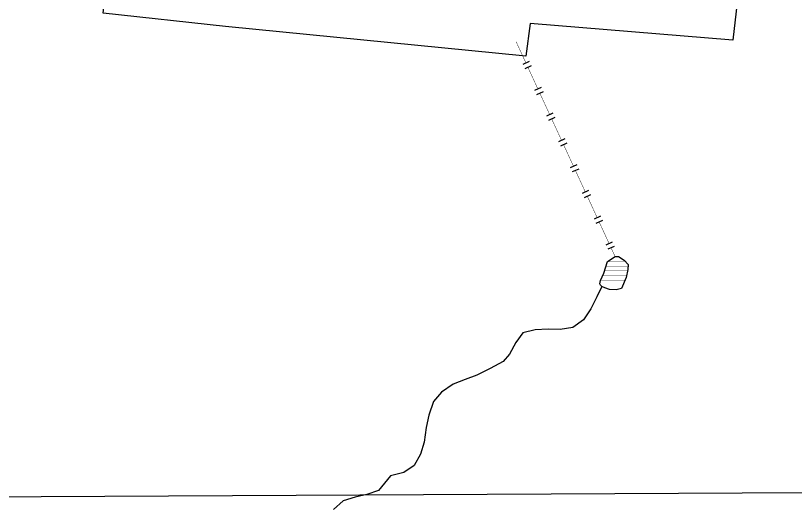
# Model space of a CAD drawing. Extents: x 200604 to 201918, y 4843538 to 4845237.
# Drawn here: x 201148.4 to 201478.3, y 4844223.9 to 4844431.9 of the extents above; entities that cross this region are included whole.
import ezdxf

# ---------------------------------------------------------------- set-up
doc = ezdxf.new("R2010")
doc.units = 0
doc.header["$LTSCALE"] = 1.5
doc.header["$MEASUREMENT"] = 0
for name, color, linetype in [('CD_MALHA_LOTES', 7, 'CONTINUOUS'), ('HD-ADUTORAS', 170, 'CONTINUOUS'), ('HD-CURSO-PERENE', 170, 'CONTINUOUS'), ('HD-HACH-HIDROG', 160, 'CONTINUOUS'), ('HD-LAGOS-PERENE', 170, 'CONTINUOUS')]:
    doc.layers.add(name, color=color, linetype=linetype)

# ---------------------------------------------------------------- blocks, each defined once
blk = doc.blocks.new('*X1')
at = {"layer": 'HD-HACH-HIDROG', "const_width": 0.13}
for points in [[(201401.867414, 4844329.950224), (201403.600987, 4844329.950242)], [(201398.216494, 4844325.950122), (201407.52146, 4844325.950215)], [(201398.913618, 4844327.950162), (201406.348612, 4844327.950236)], [(201397.60141, 4844323.950083), (201407.339737, 4844323.95018)], [(201395.937666, 4844319.95), (201406.281753, 4844319.950103)], [(201396.839893, 4844321.950042), (201406.938532, 4844321.950143)], [(201395.764925, 4844317.949965), (201405.439855, 4844317.950062)]]:
    blk.add_lwpolyline(points, dxfattribs=at)

msp = doc.modelspace()

# ---------------------------------------------------------------- linework, layer by layer
at = {"layer": 'CD_MALHA_LOTES', "linetype": 'Continuous', "flags": 128}
for points in [[(201522.63, 4844504.84), (201518.55, 4844458.87), (201456.91, 4844465.77), (201451.89, 4844421.49), (201366.17, 4844428.61), (201364.3, 4844414.73), (201237.18, 4844427.26), (201185.41, 4844432.87), (201193.36, 4844504.84)], [(201159.23, 4844228.47), (201671.460583, 4844231.195954)], [(201012.67, 4844227.69), (201159.23, 4844228.47)]]:
    msp.add_lwpolyline(points, dxfattribs=at)
at = {"layer": 'HD-ADUTORAS', "const_width": 0.18}
for points in [[(201360.15, 4844420.86), (201364.335064, 4844411.777861)], [(201365.172077, 4844409.961434), (201369.35714, 4844400.879295)], [(201370.194153, 4844399.062867), (201374.379217, 4844389.980729)], [(201375.21623, 4844388.164301), (201379.401294, 4844379.082163)], [(201380.238306, 4844377.265735), (201384.42337, 4844368.183596)], [(201385.260383, 4844366.367169), (201389.445447, 4844357.28503)], [(201390.28246, 4844355.468602), (201394.467523, 4844346.386464)], [(201395.304536, 4844344.570036), (201399.4896, 4844335.487898)], [(201400.326613, 4844333.67147), (201401.582132, 4844330.946828)], [(201401.582132, 4844330.946828), (201402, 4844330.04)]]:
    msp.add_lwpolyline(points, dxfattribs=at)
at = {"layer": 'HD-ADUTORAS'}
for points in [[(201365.697385, 4844412.405621), (201362.972743, 4844411.150102)], [(201366.534397, 4844410.589193), (201363.809756, 4844409.333674)], [(201370.719461, 4844401.507055), (201367.99482, 4844400.251536)], [(201371.556474, 4844399.690627), (201368.831832, 4844398.435108)], [(201375.741538, 4844390.608489), (201373.016896, 4844389.352969)], [(201376.578551, 4844388.792061), (201373.853909, 4844387.536542)], [(201380.763614, 4844379.709922), (201378.038973, 4844378.454403)], [(201381.600627, 4844377.893495), (201378.875986, 4844376.637975)], [(201385.785691, 4844368.811356), (201383.061049, 4844367.555837)], [(201386.622704, 4844366.994928), (201383.898062, 4844365.739409)], [(201390.807768, 4844357.91279), (201388.083126, 4844356.657271)], [(201391.64478, 4844356.096362), (201388.920139, 4844354.840843)], [(201395.829844, 4844347.014223), (201393.105203, 4844345.758704)], [(201396.666857, 4844345.197796), (201393.942215, 4844343.942277)], [(201400.851921, 4844336.115657), (201398.127279, 4844334.860138)], [(201401.688934, 4844334.29923), (201398.964292, 4844333.04371)]]:
    msp.add_lwpolyline(points, dxfattribs=at)
at = {"layer": 'HD-CURSO-PERENE', "linetype": 'Continuous'}
msp.add_polyline3d([(201396.46, 4844317.36, 4.02), (201394.25, 4844312.98, 4.02), (201391.72, 4844307.9, 4.02), (201388.64, 4844303.21, 3.91), (201384.14, 4844299.91, 3.84), (201378.78, 4844299.07, 3.83), (201373.68, 4844299.24, 3.83), (201368.2, 4844299.02, 3.83), (201362.99, 4844297.7, 3.83), (201360.02, 4844293.65, 3.83), (201357.31, 4844288.76, 3.83), (201354.63, 4844285.55, 3.8), (201349.18, 4844282.64, 3.8), (201343.6, 4844279.85, 3.8), (201338.58, 4844278.02, 3.8), (201333.54, 4844276.07, 3.8), (201328.59, 4844272.59, 3.8), (201325.14, 4844268.66, 3.8), (201323.2, 4844262.95, 3.8), (201322.14, 4844257.63, 3.8), (201321.22, 4844251.48, 3.8), (201319.67, 4844246.45, 3.8), (201317.03, 4844241.6, 3.8), (201312.68, 4844238.71, 3.8), (201307.05, 4844237.31, 3.8), (201301.89, 4844231.06, 3.82), (201296.97, 4844229.42, 3.82), (201292.02, 4844228.27, 3.82), (201287.01, 4844226.71, 3.82), (201282.97, 4844223.04, 3.82)], dxfattribs=at)
at = {"layer": 'HD-LAGOS-PERENE', "linetype": 'Continuous'}
msp.add_polyline3d([(201395.8, 4844317.85, 3.93), (201395.6, 4844318.42, 3.93), (201395.87, 4844319.8, 3.93), (201397.3, 4844322.97, 3.93), (201398.81, 4844327.88, 3.93), (201402, 4844330.04, 3.93), (201403.51, 4844330.01, 3.93), (201405.87, 4844328.46, 3.93), (201407.56, 4844326.66, 3.93), (201407.44, 4844324.45, 3.93), (201406.77, 4844321.11, 3.93), (201404.8, 4844316.43, 3.93), (201402.55, 4844315.95, 3.93), (201399.68, 4844316.04, 3.93), (201397.62, 4844316.78, 3.93), (201396.46, 4844317.36, 3.93)], close=True, dxfattribs=at)

# ---------------------------------------------------------------- block references
at = {"layer": 'HD-LAGOS-PERENE'}
msp.add_blockref('*X1', (0, 0), dxfattribs=at)

doc.saveas('drawing.dxf')
